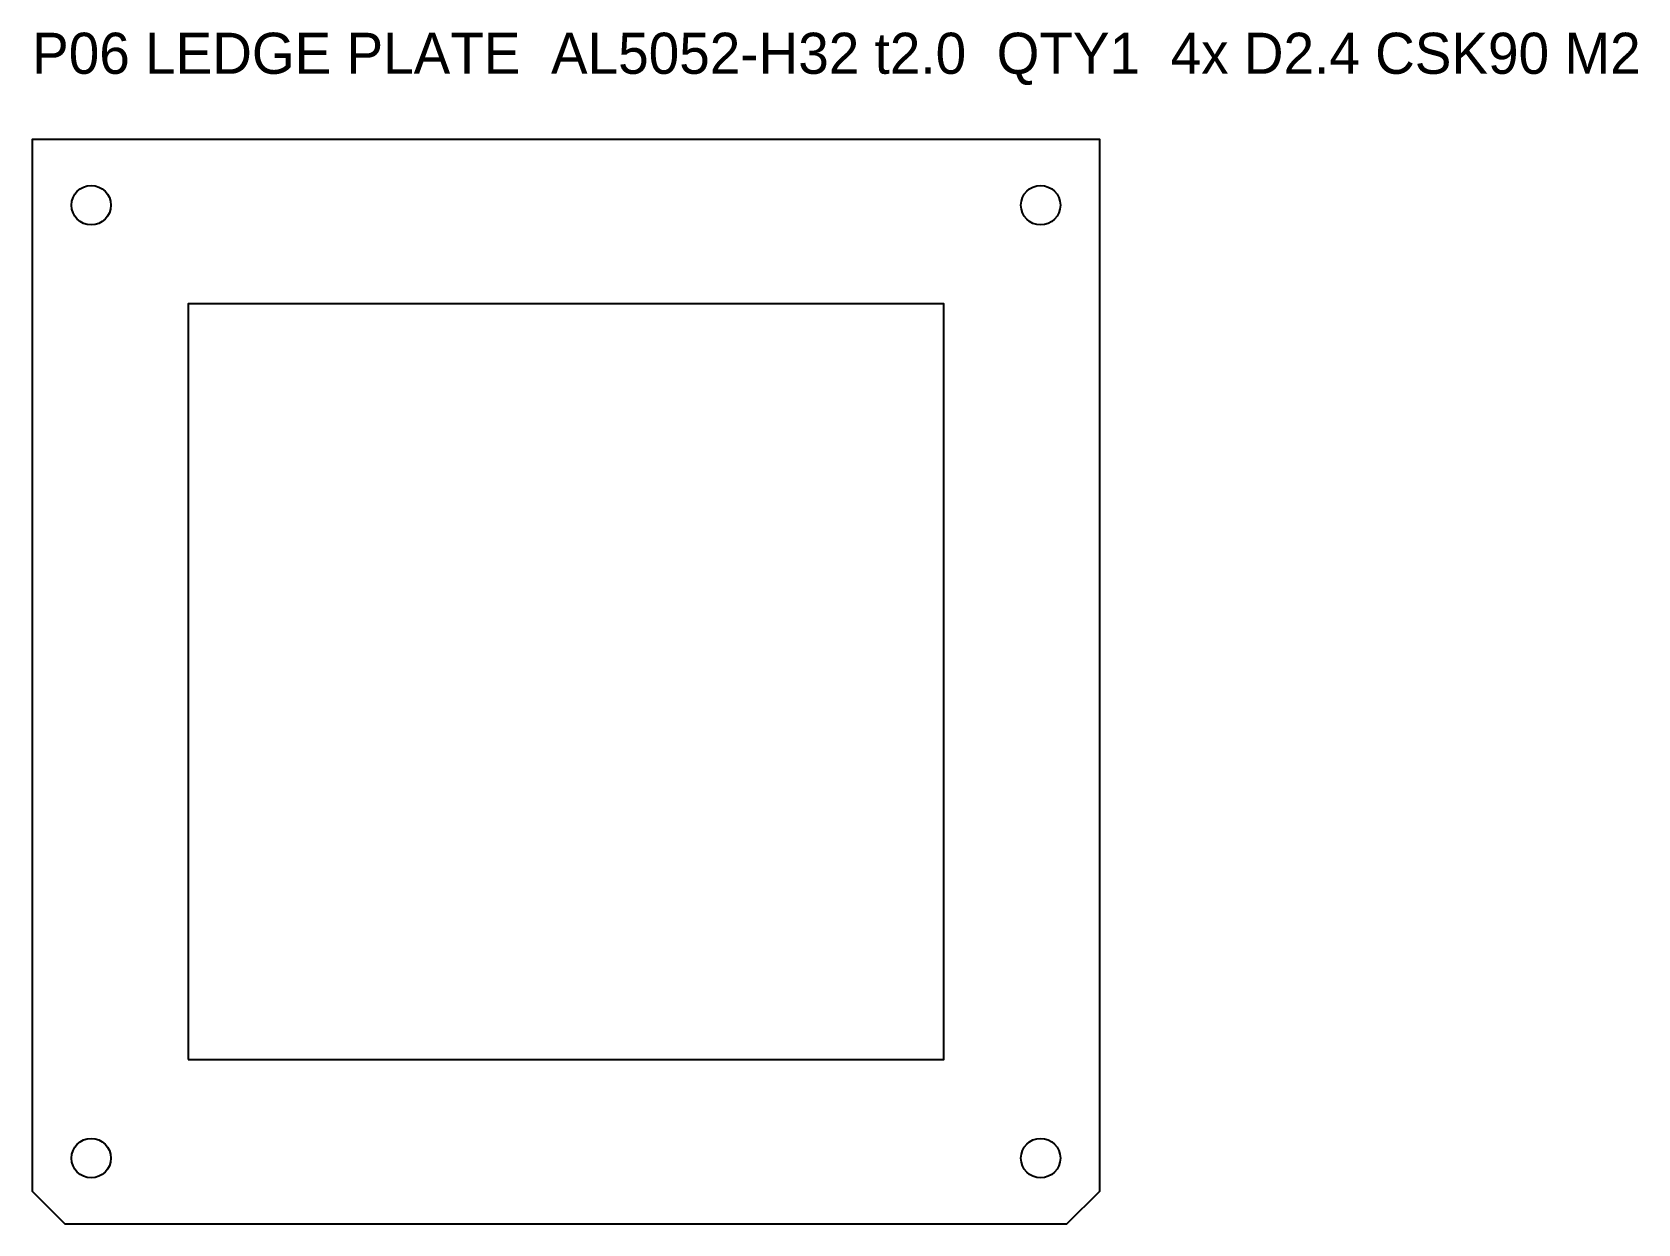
# Model space of a CAD drawing. Header units: millimetres. Extents: x -32.5 to 65.3, y -33 to 39.5.
import ezdxf

# ---------------------------------------------------------------- set-up
doc = ezdxf.new("R2010")
doc.units = ezdxf.units.MM
doc.layers.add('CUT', color=7, linetype='Continuous')
doc.layers.add('NOTE', color=3, linetype='Continuous')

msp = doc.modelspace()

# ---------------------------------------------------------------- linework, layer by layer
at = {"layer": 'CUT'}
for points in [[(-30.5, -33), (30.5, -33), (32.5, -31), (32.5, 33), (-32.5, 33), (-32.5, -31)], [(-23, -23), (23, -23), (23, 23), (-23, 23)]]:
    msp.add_lwpolyline(points, close=True, dxfattribs=at)
for centre in [(-28.9, 29), (28.9, 29), (-28.9, -29), (28.9, -29)]:
    msp.add_circle(centre, 1.2, dxfattribs=at)

# ---------------------------------------------------------------- texts
at = {"layer": 'NOTE'}
msp.add_text('P06 LEDGE PLATE  AL5052-H32 t2.0  QTY1  4x D2.4 CSK90 M2', height=2.5, dxfattribs=at).set_placement((-32.5, 37))

doc.saveas('drawing.dxf')
